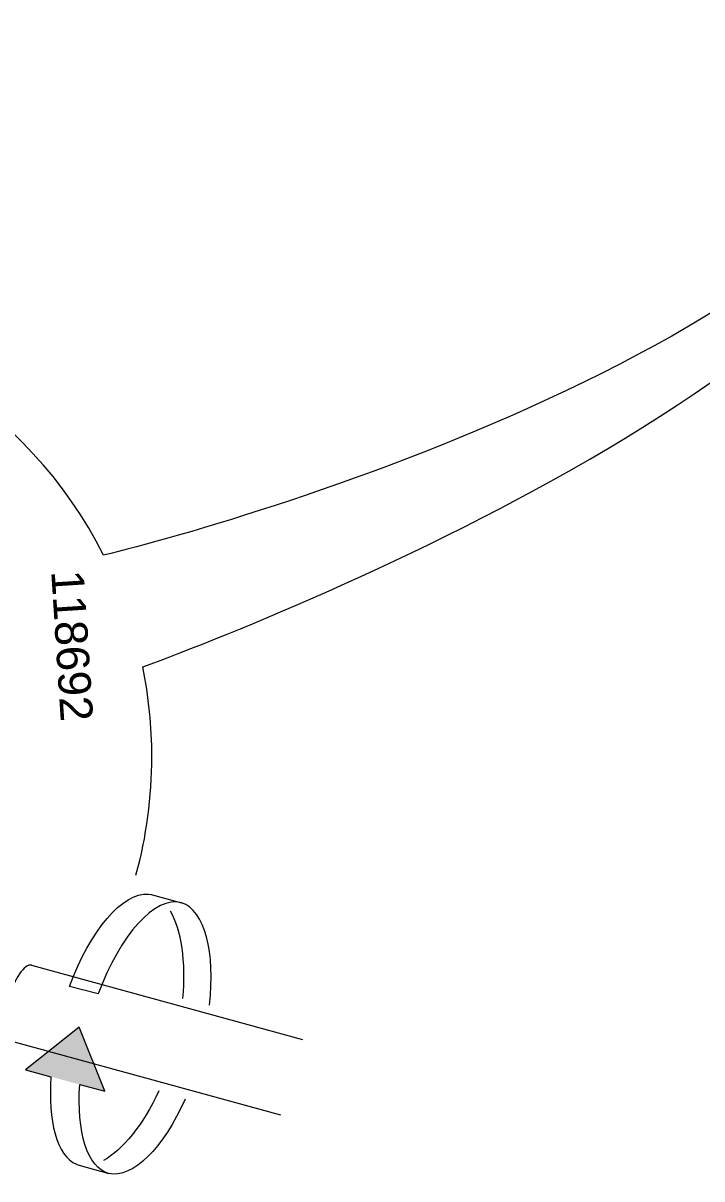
# Model space of a CAD drawing. Header units: metres. Extents: x -11.5 to 7.4, y -3.8 to 5.9.
# Drawn here: x 5.1156 to 5.2533, y -1.3813 to -1.1468 of the extents above; entities that cross this region are included whole.
import ezdxf

# ---------------------------------------------------------------- set-up
doc = ezdxf.new("R2010")
doc.units = ezdxf.units.M
doc.header["$MEASUREMENT"] = 0
for name, color, linetype, lineweight in [('PDF17_Geometry_Num_Penna__1_Num_Penna__255', 255, 'Continuous', 18), ('PDF17_Geometry_Num_Penna__7_Num_Penna__7', 7, 'Continuous', 18), ('PDF17_Solid Fills_Num_Penna__7_Num_Penna__7', 7, 'Continuous', 18), ('PDF17_Text_Num_Penna__7_Num_Penna__7', 7, 'Continuous', 18)]:
    doc.layers.add(name, color=color, linetype=linetype, lineweight=lineweight)
doc.styles.add('GENERATED_STYLE_1', font='')
doc.styles.get('GENERATED_STYLE_1').set_extended_font_data('Arial')

msp = doc.modelspace()

# ---------------------------------------------------------------- hatches: boundary and pattern name
at = {"layer": 'PDF17_Geometry_Num_Penna__7_Num_Penna__7', "linetype": 'Continuous', "lineweight": 18}
for points in [[(5.127033625849696, -1.350504575737973), (5.116095006074739, -1.35916554486001), (5.132177381514442, -1.363525513584283)], [(5.126429200727458, -1.378322871476822), (5.1267203567109, -1.378418694965043), (5.133043478427204, -1.380225827672383)]]:
    msp.add_hatch(color=7, dxfattribs=at).paths.add_polyline_path(points)
at = {"layer": 'PDF17_Solid Fills_Num_Penna__7_Num_Penna__7', "linetype": 'Continuous', "lineweight": 18}
msp.add_hatch(color=7, dxfattribs=at).paths.add_polyline_path([(5.141056410503094, -1.323529649555356), (5.147756683640985, -1.325274128443476), (5.141609238319752, -1.323592303374578)])

# ---------------------------------------------------------------- linework, layer by layer
at = {"layer": 'PDF17_Geometry_Num_Penna__1_Num_Penna__255', "color": 255, "linetype": 'Continuous', "lineweight": 18, "flags": 128}
for points in [[(5.141056410503094, -1.323529649555356), (5.141609238319752, -1.323592303374578), (5.147756683640985, -1.325274128443476)], [(5.13085243751385, -1.343764376151288), (5.125034231870092, -1.342264370008757)], [(5.12710856468882, -1.362150815080194), (5.132177381514442, -1.363525513584283), (5.127033625807004, -1.350504575742606), (5.116095006074739, -1.359165544870243), (5.121269474438655, -1.360567270512035)], [(5.126429200727458, -1.378322871476822), (5.1267203567109, -1.378418694965043), (5.133043478427204, -1.380225827672383)]]:
    msp.add_lwpolyline(points, dxfattribs=at)
at = {"layer": 'PDF17_Geometry_Num_Penna__1_Num_Penna__255', "color": 255, "linetype": 'Continuous', "lineweight": 18}
for points in [[(5.125034231870092, -1.342264370008757), (5.129261521908136, -1.330895773085755), (5.135784890144697, -1.32311932846477), (5.141056410503094, -1.323529649555357)], [(5.125034231870092, -1.342264370008757), (5.129261521908136, -1.330895773085755), (5.135784890144697, -1.32311932846477), (5.141056410503094, -1.323529649555357)], [(5.147756683640985, -1.325274128443476), (5.142367226681701, -1.32379869242613), (5.135335256853816, -1.331796268173779), (5.130852437513848, -1.34376437615129)], [(5.147756683640985, -1.325274128443476), (5.142367226681701, -1.32379869242613), (5.135335256853816, -1.331796268173779), (5.130852437513848, -1.34376437615129)], [(5.121269474438655, -1.360567270512035), (5.120658906827812, -1.369514481598077), (5.122446383435005, -1.376655788483033), (5.126429200727454, -1.378322871476819)], [(5.121269474438655, -1.360567270512035), (5.120658906827812, -1.369514481598077), (5.122446383435005, -1.376655788483033), (5.126429200727454, -1.378322871476819)], [(5.133043478427204, -1.380225827672383), (5.128598742781278, -1.379012063488254), (5.126469741434015, -1.371719650333409), (5.127108564688815, -1.362150815080194)], [(5.133043478427204, -1.380225827672383), (5.128598742781278, -1.379012063488254), (5.126469741434015, -1.371719650333409), (5.127108564688815, -1.362150815080194)]]:
    msp.add_open_spline(points, degree=3, dxfattribs=at)
at = {"layer": 'PDF17_Geometry_Num_Penna__7_Num_Penna__7', "color": 7, "linetype": 'Continuous', "lineweight": 18, "flags": 128}
for points in [[(5.131967306944112, -1.254754920748113, 0.2828200976111976), (5.051115624504789, -1.205055700030583, 0.06749379674090594), (5.026949677879291, -1.208313698630087)], [(5.138531584439107, -1.31968823333334, 0.06703402122551819), (5.141744128307018, -1.295684449534062, 0.05043139176236162), (5.139908739955711, -1.277453416646949)]]:
    msp.add_lwpolyline(points, format="xyb", dxfattribs=at)
for points in [[(5.141056410503094, -1.323529649555356), (5.141609238319752, -1.323592303374578), (5.147756683640985, -1.325274128443476)], [(5.117357787658609, -1.337976637462759), (5.172301501596833, -1.353011097063331)], [(5.13085243751385, -1.343764376151288), (5.125034231870092, -1.342264370008757)], [(5.12710856468882, -1.362150815080194), (5.132177381514442, -1.363525513584283), (5.127033625807004, -1.350504575742606), (5.116095006074739, -1.359165544870243), (5.121269474438655, -1.360567270512035)], [(5.167911311628815, -1.368367793855701), (5.113142045579405, -1.353378788986721)], [(5.126429200727458, -1.378322871476822), (5.1267203567109, -1.378418694965043), (5.133043478427204, -1.380225827672383)]]:
    msp.add_lwpolyline(points, dxfattribs=at)
at = {"layer": 'PDF17_Geometry_Num_Penna__7_Num_Penna__7', "color": 7, "linetype": 'Continuous', "lineweight": 18}
msp.add_ellipse((5.115221551227014, -1.345067755550404), major_axis=(0.002124316836957796, 0.007095361097662289), ratio=0.3426029340393921, start_param=6.278168456804232, end_param=7.940601571007573, dxfattribs=at)
for points in [[(5.308404024539186, -1.14684243953402), (5.294305686708157, -1.208659645992689), (5.161220375138496, -1.247808454955869), (5.131967184093488, -1.254754429345609)], [(5.139908248553208, -1.277453539497575), (5.174076693141433, -1.264758155814595), (5.310540396924008, -1.209845154532853), (5.308404024539191, -1.14684243953402)], [(5.125034231870092, -1.342264370008757), (5.129261521908136, -1.330895773085755), (5.135784890144697, -1.32311932846477), (5.141056410503094, -1.323529649555357)], [(5.147756683640985, -1.325274128443476), (5.142367226681701, -1.32379869242613), (5.135335256853816, -1.331796268173779), (5.130852437513848, -1.34376437615129)], [(5.148029166329286, -1.344738213062988), (5.148738014440868, -1.337239410856589), (5.147728182295772, -1.330766411376658), (5.145534070116767, -1.326982612098199)], [(5.153445159023766, -1.346038709789019), (5.154649095157824, -1.335329820727228), (5.152544663935748, -1.326838385463365), (5.147755946537229, -1.325274496995352)], [(5.121269474438655, -1.360567270512035), (5.120658906827812, -1.369514481598077), (5.122446383435005, -1.376655788483033), (5.126429200727454, -1.378322871476819)], [(5.133043478427204, -1.380225827672383), (5.128598742781278, -1.379012063488254), (5.126469741434015, -1.371719650333409), (5.127108564688815, -1.362150815080194)], [(5.143176812306542, -1.363468142341977), (5.13996181142611, -1.370340406356162), (5.135771376575844, -1.37544853538208), (5.13193475152824, -1.377598421335748)], [(5.148488013417111, -1.365128714252591), (5.144069076402628, -1.375014504120689), (5.137910574525058, -1.381298313636698), (5.132974436375433, -1.38020002904094)]]:
    msp.add_open_spline(points, degree=3, dxfattribs=at)

# ---------------------------------------------------------------- texts
at = {"layer": 'PDF17_Text_Num_Penna__7_Num_Penna__7', "color": 7, "linetype": 'Continuous', "lineweight": 18, "insert": (5.121228034572425, -1.25801167563057), "char_height": 0.006595339897502179, "attachment_point": 7, "rotation": 273.66106339727725, "style": 'GENERATED_STYLE_1'}
msp.add_mtext('\\A1;{\\pql;\\fArial|b0|i0|c0|p34;118692}', dxfattribs=at)

doc.saveas('drawing.dxf')
